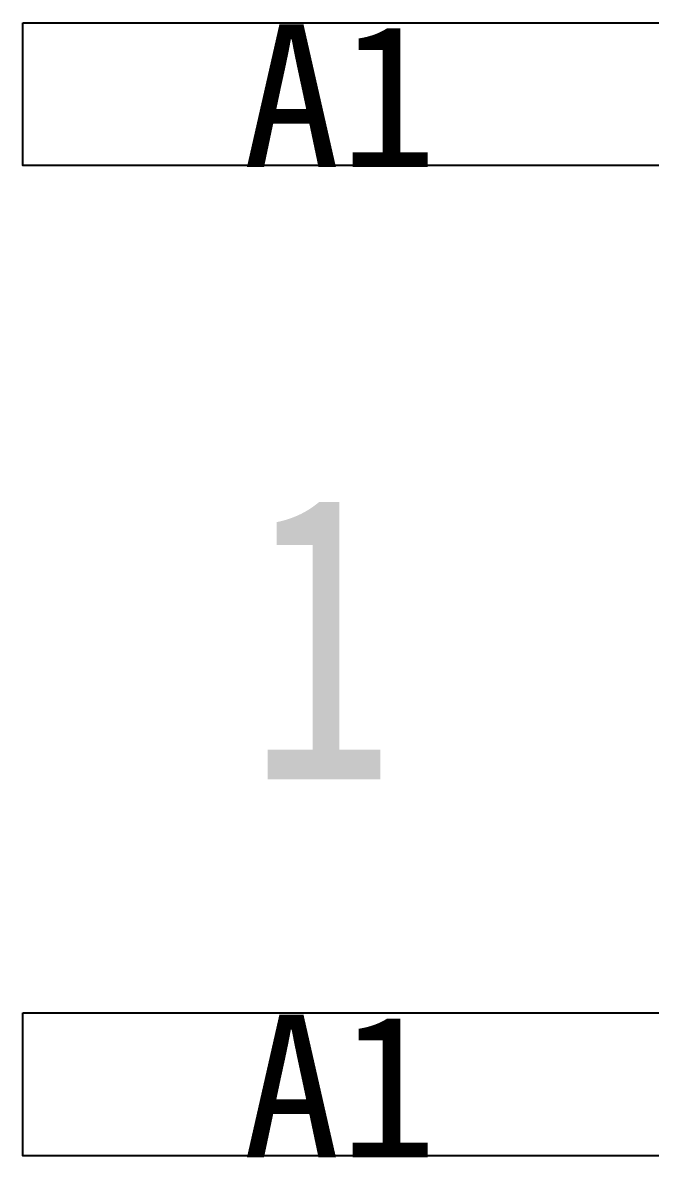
# Model space of a CAD drawing. Extents: x 9731685 to 18866768, y -962146 to 194094.
# Drawn here: x 9731685 to 9775648, y 114580 to 194094 of the extents above; entities that cross this region are included whole.
import ezdxf
from ezdxf.enums import TextEntityAlignment as Align

# ---------------------------------------------------------------- set-up
doc = ezdxf.new("R2010")
doc.units = 0
doc.header["$LTSCALE"] = 1000
for name, color, linetype in [('S_BEAMDIMLOCAL', 7, 'CONTINUOUS'), ('SIGN', 4, 'CONTINUOUS'), ('柱', 2, 'CONTINUOUS')]:
    doc.layers.add(name, color=color, linetype=linetype)
doc.styles.add('黑体', font='simhei.ttf')

msp = doc.modelspace()

# ---------------------------------------------------------------- linework, layer by layer
at = {"layer": '柱'}
for points in [[(9731684.8, 194093.7), (9776604.8, 194093.7), (9776604.8, 184093.7), (9731684.8, 184093.7)], [(9731684.8, 124693.7), (9776604.8, 124693.7), (9776604.8, 114693.7), (9731684.8, 114693.7)]]:
    msp.add_lwpolyline(points, close=True, dxfattribs=at)

# ---------------------------------------------------------------- texts
at = {"layer": 'S_BEAMDIMLOCAL', "color": 4, "style": '黑体'}
for p in [(9753912, 183979.8), (9753912, 114579.8)]:
    msp.add_text('A1', height=10000, dxfattribs=at).set_placement(p, align=Align.CENTER)
at = {"layer": 'SIGN', "color": 2, "style": '黑体', "width": 0.75}
msp.add_text('1', height=20000, dxfattribs=at).set_placement((9752614.9, 141076.3), align=Align.CENTER)

doc.saveas('drawing.dxf')
